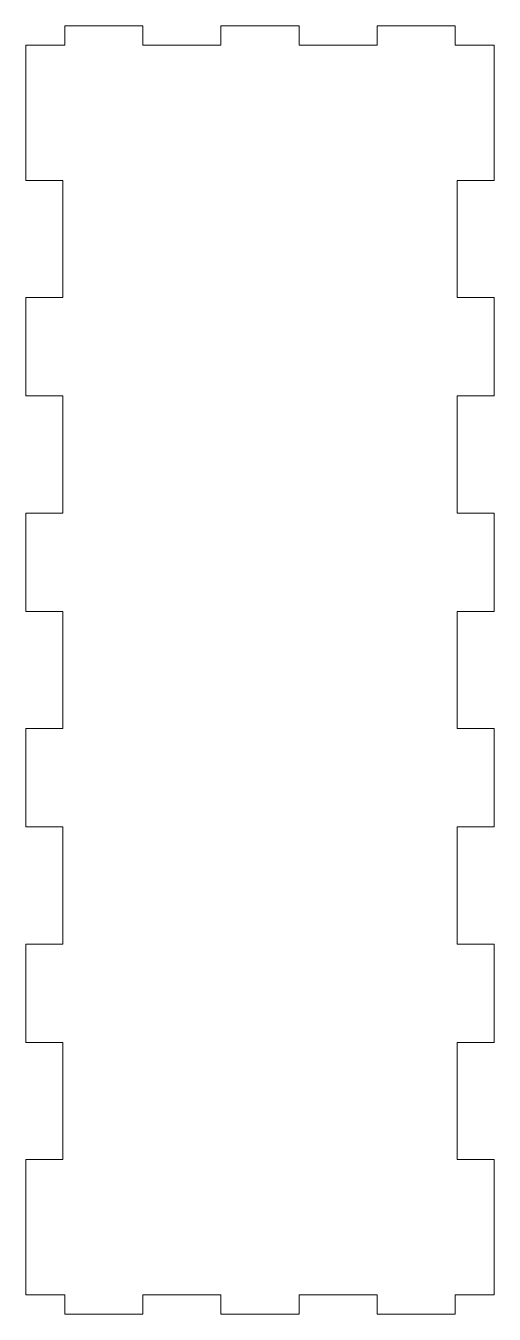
# Model space of a CAD drawing. Header units: inches. Extents: x -1.5 to 1.5, y -4.12 to 4.12.
import ezdxf

# ---------------------------------------------------------------- set-up
doc = ezdxf.new("R2010")
doc.units = ezdxf.units.IN
doc.header["$MEASUREMENT"] = 0

msp = doc.modelspace()

# ---------------------------------------------------------------- linework, layer by layer
at = {"color": 7, "linetype": 'Continuous', "lineweight": 15}
for p, q in [((-1.25, 4.125), (-1.25, 4)), ((-0.75, 4.125), (-1.25, 4.125)), ((-0.75, 4), (-0.75, 4.125)), ((-0.25, 4.125), (-0.25, 4)), ((0.25, 4.125), (-0.25, 4.125)), ((0.25, 4), (0.25, 4.125)), ((0.75, 4.125), (0.75, 4)), ((1.25, 4.125), (0.75, 4.125)), ((1.25, 4), (1.25, 4.125)), ((-1.5, 4), (-1.5, 3.135)), ((-1.25, 4), (-1.5, 4)), ((-0.25, 4), (-0.75, 4)), ((0.75, 4), (0.25, 4)), ((1.5, 4), (1.25, 4)), ((1.5, 3.135), (1.5, 4)), ((-1.262, 3.135), (-1.5, 3.135)), ((-1.262, 2.385), (-1.262, 3.135)), ((1.5, 3.135), (1.262, 3.135)), ((1.262, 3.135), (1.262, 2.385)), ((-1.5, 2.385), (-1.262, 2.385)), ((-1.5, 2.385), (-1.5, 1.755)), ((1.262, 2.385), (1.5, 2.385)), ((1.5, 1.755), (1.5, 2.385)), ((-1.262, 1.755), (-1.5, 1.755)), ((-1.262, 1.005), (-1.262, 1.755)), ((1.5, 1.755), (1.262, 1.755)), ((1.262, 1.755), (1.262, 1.005)), ((-1.5, 1.005), (-1.262, 1.005)), ((-1.5, 1.005), (-1.5, 0.375)), ((1.262, 1.005), (1.5, 1.005)), ((1.5, 0.375), (1.5, 1.005)), ((-1.262, 0.375), (-1.5, 0.375)), ((-1.262, -0.375), (-1.262, 0.375)), ((1.5, 0.375), (1.262, 0.375)), ((1.262, 0.375), (1.262, -0.375)), ((-1.5, -0.375), (-1.262, -0.375)), ((-1.5, -0.375), (-1.5, -1.005)), ((1.262, -0.375), (1.5, -0.375)), ((1.5, -1.005), (1.5, -0.375)), ((-1.262, -1.005), (-1.5, -1.005)), ((-1.262, -1.755), (-1.262, -1.005)), ((1.5, -1.005), (1.262, -1.005)), ((1.262, -1.005), (1.262, -1.755)), ((-1.5, -1.755), (-1.262, -1.755)), ((-1.5, -1.755), (-1.5, -2.385)), ((1.262, -1.755), (1.5, -1.755)), ((1.5, -2.385), (1.5, -1.755)), ((-1.262, -2.385), (-1.5, -2.385)), ((-1.262, -3.135), (-1.262, -2.385)), ((1.5, -2.385), (1.262, -2.385)), ((1.262, -2.385), (1.262, -3.135)), ((-1.5, -3.135), (-1.262, -3.135)), ((-1.5, -3.135), (-1.5, -4)), ((1.262, -3.135), (1.5, -3.135)), ((1.5, -4), (1.5, -3.135)), ((-1.5, -4), (-1.25, -4)), ((-1.25, -4), (-1.25, -4.125)), ((-0.75, -4.125), (-0.75, -4)), ((-0.75, -4), (-0.25, -4)), ((-0.25, -4), (-0.25, -4.125)), ((0.25, -4.125), (0.25, -4)), ((0.25, -4), (0.75, -4)), ((0.75, -4), (0.75, -4.125)), ((1.25, -4.125), (1.25, -4)), ((1.25, -4), (1.5, -4)), ((-1.25, -4.125), (-0.75, -4.125)), ((-0.25, -4.125), (0.25, -4.125)), ((0.75, -4.125), (1.25, -4.125))]:
    msp.add_line(p, q, dxfattribs=at)

doc.saveas('drawing.dxf')
